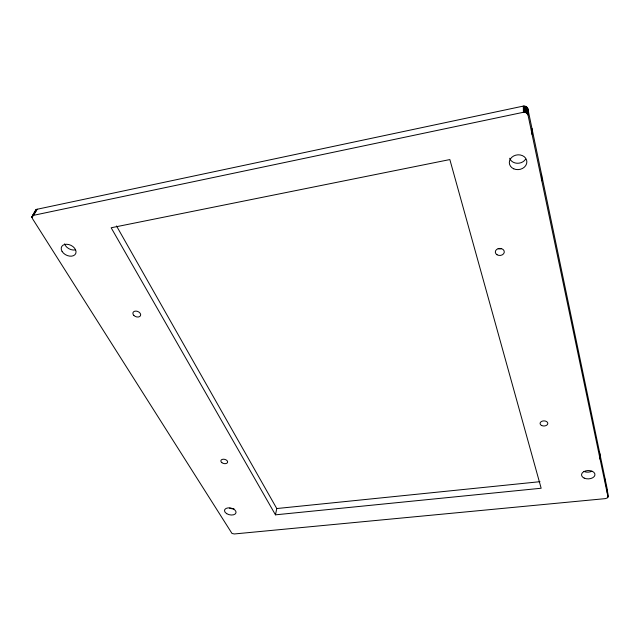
<?xml version="1.0" encoding="UTF-8"?>
<svg xmlns="http://www.w3.org/2000/svg" width="640" height="640" viewBox="0 0 640 640"><rect width="100%" height="100%" fill="white"/><g stroke="black" fill="none" stroke-linecap="round" stroke-linejoin="round"><path stroke-width="0.96" d="M32 217.264L35.704 210.208L36.944 209.296L523.304 106.096L526.24 106.584L527.848 108.744L607.392 489.856C607.192 492.512 610.032 498.416 605.448 498.616L234.344 533.96L232 533.48L32.48 218.648L32 217.264L35.704 210.208M275.464 514.832L111.16 227.768L449.848 159.568L541.16 488.24L275.464 514.832L276.768 508.544L116.52 225.976M607.272 492.808L607.392 489.856M32.048 216.744L36.008 209.808M32.008 217L36.416 209.504M32.024 217.528L33.016 215.8M32.24 216.256L36.664 209.384M33.208 215.432L36.944 209.296M33.488 215.344L37.24 209.232M33.792 215.272L523.416 112.28L526.376 112.768L528 114.936L608 496.944M276.768 508.544L539.984 481.688M35.544 211.752L35.456 211.216M607.312 490.568L607.896 497.288M605.152 479.12L605.736 485.848M599.672 452.84L600.232 459.6M599.408 451.576L599.968 458.336M541.544 174.352L541.792 180.768M531.952 128.416L532.136 134.68M527.848 108.744L528 114.936M527.632 108.08L527.776 114.272M527.28 107.496L527.424 113.68M526.808 106.992L526.952 113.176M526.24 106.584L526.376 112.768M525.584 106.28L525.72 112.464M524.864 106.088L524.992 112.272M524.104 106.024L524.224 112.208M523.304 106.096L523.416 112.28M233.992 508.768A5.848 3.448 12.8 0 1 229.6 508.12M75.296 249.92A7.792 5.416 26.5 0 1 64.584 243.856M591.856 471.224A6.68 4.184 -1.6 0 1 583.76 471.392M525.584 159.232A8.728 7.368 -7.7 0 1 516.992 163.256A8.728 7.368 -7.7 0 1 509.656 158.248M501.568 248.632A4.464 3.52 -2.1 0 1 498.168 248.672M133.824 315.392A4.056 2.784 21.2 0 0 140.48 315.704A4.056 2.784 21.2 0 0 136.024 311.088A4.056 2.784 21.2 0 0 133.824 315.392M62.112 251.48A7.848 5.424 26.3 0 0 74.984 254.656A7.848 5.424 26.3 0 0 68.776 244.544A7.848 5.424 26.3 0 0 62.112 251.48M226.72 513.68A5.88 3.44 12.7 0 0 236 512.76A5.88 3.44 12.7 0 0 228.088 507.88A5.88 3.44 12.7 0 0 226.72 513.68M221.816 462.616A3.464 2.144 13.7 0 0 227.52 462.512A3.464 2.144 13.7 0 0 223.384 459.208A3.464 2.144 13.7 0 0 221.816 462.616M541.696 425.544A3.872 2.568 -0.6 0 0 547.8 423.656A3.872 2.568 -0.6 0 0 542.336 421.112A3.872 2.568 -0.6 0 0 541.696 425.544M584.176 478.096A6.72 4.176 -1.5 0 0 594.912 475.136A6.72 4.176 -1.5 0 0 585.656 470.896A6.72 4.176 -1.5 0 0 584.176 478.096M513.752 168.824A8.8 7.392 -7.4 0 0 526.856 161.84A8.8 7.392 -7.4 0 0 513.64 156A8.8 7.392 -7.4 0 0 513.752 168.824M497.048 254.768A4.496 3.528 -1.9 0 0 504.256 252.36A4.496 3.528 -1.9 0 0 498.104 248.696A4.496 3.528 -1.9 0 0 497.048 254.768"/></g></svg>
